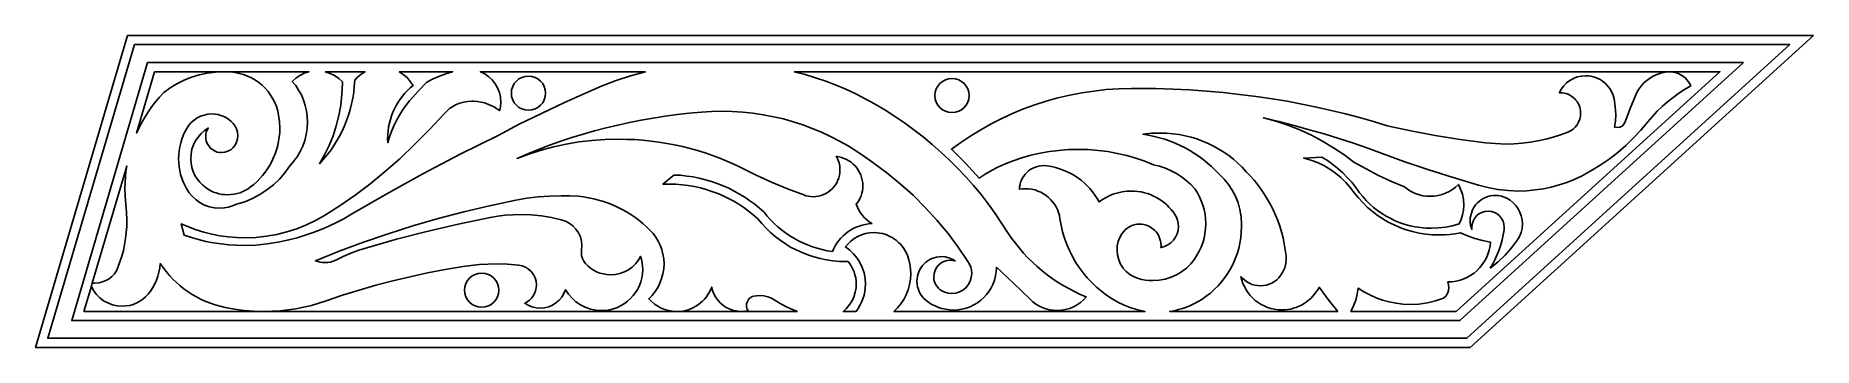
# Model space of a CAD drawing. Header units: metres. Extents: x 0 to 17.1, y 0 to 3.
import ezdxf

# ---------------------------------------------------------------- set-up
doc = ezdxf.new("R2010")
doc.units = ezdxf.units.M

msp = doc.modelspace()

# ---------------------------------------------------------------- linework, layer by layer
at = {"layer": 'ACANTHS.PLT', "color": 7}
for points in [[(17.084, 3.001), (0.884, 3.001), (0, 0), (13.787, 0)], [(13.753, 0.088), (0.117, 0.088), (0.95, 2.913), (16.856, 2.913)], [(16.413, 2.741), (1.077, 2.741), (0.347, 0.259), (13.687, 0.259)], [(1.144, 2.652), (2.626, 2.652), (2.581, 2.638), (2.539, 2.617), (2.501, 2.591), (2.467, 2.56), (2.5, 2.519), (2.528, 2.475), (2.554, 2.429), (2.574, 2.38), (2.591, 2.329), (2.603, 2.277), (2.611, 2.223), (2.613, 2.167), (2.61, 2.107), (2.601, 2.048), (2.587, 1.991), (2.567, 1.936), (2.543, 1.884), (2.513, 1.835), (2.479, 1.789), (2.442, 1.746), (2.395, 1.681), (2.343, 1.62), (2.286, 1.565), (2.223, 1.515), (2.156, 1.471), (2.085, 1.433), (2.01, 1.402), (1.931, 1.377), (1.894, 1.361), (1.854, 1.35), (1.813, 1.342), (1.77, 1.34), (1.719, 1.343), (1.67, 1.354), (1.625, 1.37), (1.582, 1.392), (1.542, 1.419), (1.507, 1.451), (1.476, 1.488), (1.45, 1.528), (1.433, 1.56), (1.418, 1.594), (1.405, 1.629), (1.394, 1.664), (1.386, 1.701), (1.38, 1.738), (1.376, 1.776), (1.375, 1.814), (1.376, 1.854), (1.38, 1.893), (1.386, 1.931), (1.395, 1.968), (1.406, 2.005), (1.42, 2.04), (1.435, 2.074), (1.453, 2.107), (1.473, 2.137), (1.496, 2.164), (1.523, 2.188), (1.552, 2.208), (1.585, 2.224), (1.619, 2.236), (1.656, 2.244), (1.694, 2.246), (1.724, 2.245), (1.753, 2.24), (1.781, 2.232), (1.808, 2.221), (1.834, 2.208), (1.857, 2.192), (1.879, 2.174), (1.899, 2.154), (1.918, 2.129), (1.932, 2.102), (1.94, 2.072), (1.944, 2.04), (1.94, 2.006), (1.931, 1.975), (1.917, 1.947), (1.897, 1.922), (1.875, 1.902), (1.848, 1.887), (1.819, 1.878), (1.787, 1.875), (1.766, 1.876), (1.746, 1.88), (1.727, 1.887), (1.709, 1.897), (1.693, 1.908), (1.679, 1.921), (1.667, 1.936), (1.656, 1.952), (1.647, 1.969), (1.641, 1.988), (1.637, 2.008), (1.635, 2.029), (1.637, 2.051), (1.641, 2.072), (1.648, 2.092), (1.659, 2.111), (1.623, 2.086), (1.59, 2.057), (1.562, 2.024), (1.537, 1.988), (1.518, 1.949), (1.503, 1.907), (1.494, 1.862), (1.491, 1.816), (1.494, 1.773), (1.502, 1.732), (1.514, 1.692), (1.531, 1.655), (1.552, 1.621), (1.577, 1.589), (1.606, 1.56), (1.638, 1.535), (1.661, 1.52), (1.684, 1.507), (1.709, 1.495), (1.735, 1.486), (1.762, 1.479), (1.789, 1.473), (1.818, 1.47), (1.847, 1.469), (1.877, 1.47), (1.907, 1.474), (1.936, 1.48), (1.965, 1.488), (1.992, 1.499), (2.018, 1.512), (2.043, 1.527), (2.067, 1.544), (2.098, 1.569), (2.128, 1.596), (2.156, 1.624), (2.182, 1.654), (2.207, 1.686), (2.23, 1.719), (2.252, 1.753), (2.271, 1.789), (2.288, 1.826), (2.303, 1.863), (2.316, 1.902), (2.327, 1.942), (2.336, 1.983), (2.342, 2.025), (2.346, 2.067), (2.347, 2.11), (2.345, 2.174), (2.336, 2.235), (2.327, 2.277), (2.314, 2.317), (2.299, 2.356), (2.28, 2.393), (2.258, 2.428), (2.234, 2.462), (2.207, 2.493), (2.177, 2.522), (2.146, 2.548), (2.112, 2.572), (2.076, 2.593), (2.038, 2.611), (1.999, 2.625), (1.958, 2.637), (1.916, 2.645), (1.873, 2.65), (1.81, 2.652), (1.729, 2.649), (1.65, 2.639), (1.573, 2.622), (1.499, 2.599), (1.427, 2.571), (1.359, 2.536), (1.293, 2.497), (1.232, 2.452), (1.192, 2.409), (1.154, 2.364), (1.118, 2.318), (1.084, 2.27), (1.052, 2.22), (1.023, 2.169), (0.995, 2.117), (0.97, 2.063)], [(5.862, 2.653), (5.718, 2.614), (5.579, 2.569), (5.444, 2.517), (5.313, 2.459), (5.083, 2.356), (4.861, 2.252), (4.648, 2.147), (4.444, 2.04), (4.08, 1.858), (3.723, 1.671), (3.374, 1.477), (3.031, 1.278), (2.962, 1.239), (2.891, 1.202), (2.819, 1.168), (2.745, 1.136), (2.669, 1.106), (2.592, 1.08), (2.514, 1.056), (2.434, 1.035), (2.331, 1.012), (2.225, 0.996), (2.117, 0.985), (2.007, 0.982), (1.931, 0.984), (1.856, 0.988), (1.782, 0.996), (1.709, 1.007), (1.637, 1.021), (1.566, 1.038), (1.497, 1.057), (1.429, 1.08), (1.4, 1.19), (1.471, 1.159), (1.543, 1.132), (1.618, 1.109), (1.694, 1.09), (1.772, 1.075), (1.851, 1.064), (1.931, 1.058), (2.013, 1.056), (2.117, 1.059), (2.219, 1.07), (2.319, 1.088), (2.416, 1.112), (2.511, 1.142), (2.603, 1.179), (2.691, 1.222), (2.776, 1.27), (2.926, 1.365), (3.071, 1.466), (3.211, 1.572), (3.347, 1.683), (3.499, 1.816), (3.646, 1.955), (3.788, 2.099), (3.925, 2.248), (3.951, 2.274), (3.979, 2.298), (4.01, 2.318), (4.043, 2.336), (4.078, 2.349), (4.115, 2.36), (4.153, 2.366), (4.193, 2.368), (4.213, 2.368), (4.247, 2.365), (4.281, 2.359), (4.314, 2.352), (4.346, 2.341), (4.376, 2.329), (4.406, 2.314), (4.434, 2.297), (4.461, 2.279), (4.469, 2.318), (4.471, 2.358), (4.468, 2.407), (4.457, 2.453), (4.44, 2.497), (4.417, 2.537), (4.388, 2.573), (4.355, 2.605), (4.317, 2.632), (4.275, 2.653)], [(2.784, 2.652), (3.166, 2.652), (3.138, 2.635), (3.112, 2.616), (3.088, 2.594), (3.067, 2.57), (3.063, 2.512), (3.057, 2.455), (3.048, 2.399), (3.037, 2.343), (3.023, 2.289), (3.007, 2.235), (2.989, 2.183), (2.968, 2.131), (2.945, 2.081), (2.92, 2.032), (2.893, 1.984), (2.864, 1.938), (2.833, 1.893), (2.8, 1.849), (2.765, 1.807), (2.728, 1.767), (2.778, 1.853), (2.821, 1.943), (2.859, 2.036), (2.89, 2.132), (2.915, 2.231), (2.933, 2.332), (2.944, 2.436), (2.948, 2.541), (2.948, 2.555), (2.913, 2.588), (2.874, 2.616), (2.831, 2.637)], [(3.493, 2.653), (4.008, 2.653), (3.943, 2.633), (3.88, 2.61), (3.82, 2.583), (3.761, 2.553), (3.675, 2.466), (3.594, 2.374), (3.559, 2.329), (3.526, 2.283), (3.496, 2.234), (3.468, 2.184), (3.443, 2.133), (3.42, 2.079), (3.401, 2.025), (3.384, 1.969), (3.383, 2.006), (3.384, 2.045), (3.387, 2.083), (3.393, 2.121), (3.4, 2.157), (3.41, 2.193), (3.421, 2.228), (3.434, 2.263), (3.449, 2.296), (3.466, 2.328), (3.485, 2.359), (3.505, 2.389), (3.526, 2.418), (3.55, 2.446), (3.574, 2.472), (3.6, 2.497), (3.627, 2.52), (3.601, 2.56), (3.57, 2.596), (3.533, 2.627)], [(4.572, 2.446), (4.575, 2.413), (4.585, 2.382), (4.6, 2.354), (4.62, 2.33), (4.645, 2.31), (4.673, 2.295), (4.704, 2.285), (4.737, 2.282), (4.77, 2.285), (4.801, 2.295), (4.828, 2.31), (4.853, 2.33), (4.873, 2.354), (4.888, 2.382), (4.898, 2.413), (4.901, 2.446), (4.898, 2.479), (4.888, 2.51), (4.873, 2.538), (4.853, 2.563), (4.828, 2.583), (4.801, 2.598), (4.77, 2.608), (4.737, 2.611), (4.704, 2.608), (4.673, 2.598), (4.645, 2.583), (4.62, 2.563), (4.6, 2.538), (4.585, 2.51), (4.575, 2.479)], [(7.291, 2.653), (16.185, 2.653), (13.652, 0.347), (12.64, 0.347), (12.666, 0.4), (12.686, 0.455), (12.701, 0.512), (12.71, 0.571), (12.764, 0.536), (12.821, 0.505), (12.881, 0.478), (12.943, 0.456), (13.007, 0.438), (13.073, 0.425), (13.14, 0.417), (13.209, 0.414), (13.293, 0.418), (13.375, 0.429), (13.453, 0.448), (13.529, 0.475), (13.551, 0.494), (13.567, 0.519), (13.577, 0.547), (13.581, 0.577), (13.578, 0.604), (13.57, 0.63), (13.61, 0.632), (13.65, 0.637), (13.688, 0.647), (13.724, 0.66), (13.759, 0.676), (13.792, 0.695), (13.823, 0.716), (13.852, 0.741), (13.878, 0.768), (13.902, 0.798), (13.923, 0.829), (13.941, 0.863), (13.956, 0.898), (13.968, 0.935), (13.977, 0.973), (13.981, 1.012), (13.905, 1.028), (13.831, 1.048), (13.76, 1.073), (13.691, 1.103), (13.642, 1.094), (13.591, 1.088), (13.54, 1.084), (13.489, 1.083), (13.423, 1.085), (13.358, 1.091), (13.294, 1.101), (13.231, 1.115), (13.171, 1.133), (13.111, 1.154), (13.054, 1.179), (12.998, 1.207), (12.945, 1.238), (12.893, 1.272), (12.844, 1.31), (12.797, 1.35), (12.753, 1.393), (12.711, 1.438), (12.672, 1.486), (12.636, 1.536), (12.592, 1.587), (12.543, 1.634), (12.492, 1.676), (12.436, 1.715), (12.378, 1.749), (12.317, 1.778), (12.253, 1.803), (12.186, 1.822), (12.361, 1.831), (12.414, 1.797), (12.465, 1.761), (12.514, 1.721), (12.561, 1.68), (12.605, 1.635), (12.647, 1.589), (12.687, 1.54), (12.723, 1.489), (12.754, 1.451), (12.787, 1.414), (12.821, 1.38), (12.858, 1.348), (12.896, 1.317), (12.937, 1.289), (12.978, 1.263), (13.022, 1.24), (13.066, 1.219), (13.112, 1.2), (13.16, 1.184), (13.208, 1.171), (13.258, 1.16), (13.309, 1.153), (13.36, 1.148), (13.413, 1.147), (13.482, 1.15), (13.551, 1.158), (13.617, 1.171), (13.681, 1.19), (13.699, 1.231), (13.713, 1.276), (13.721, 1.322), (13.724, 1.37), (13.721, 1.423), (13.711, 1.474), (13.694, 1.523), (13.672, 1.568), (13.645, 1.543), (13.616, 1.52), (13.584, 1.501), (13.55, 1.484), (13.515, 1.471), (13.478, 1.462), (13.44, 1.456), (13.401, 1.454), (13.366, 1.455), (13.332, 1.46), (13.299, 1.467), (13.267, 1.478), (13.237, 1.491), (13.207, 1.507), (13.18, 1.525), (13.154, 1.545), (13.028, 1.598), (12.905, 1.655), (12.785, 1.717), (12.669, 1.784), (12.572, 1.855), (12.472, 1.922), (12.368, 1.984), (12.26, 2.041), (12.149, 2.092), (12.035, 2.137), (11.918, 2.176), (11.798, 2.209), (11.947, 2.173), (12.094, 2.135), (12.239, 2.095), (12.382, 2.054), (12.524, 2.01), (12.664, 1.964), (12.802, 1.917), (12.939, 1.867), (13.159, 1.786), (13.387, 1.709), (13.622, 1.634), (13.864, 1.562), (13.956, 1.538), (14.052, 1.52), (14.15, 1.509), (14.25, 1.505), (14.331, 1.508), (14.411, 1.515), (14.489, 1.527), (14.565, 1.543), (14.64, 1.563), (14.713, 1.588), (14.785, 1.617), (14.854, 1.649), (14.946, 1.699), (15.035, 1.754), (15.12, 1.813), (15.203, 1.876), (15.281, 1.944), (15.356, 2.016), (15.427, 2.091), (15.494, 2.171), (15.537, 2.223), (15.583, 2.272), (15.631, 2.319), (15.682, 2.364), (15.735, 2.406), (15.79, 2.445), (15.846, 2.482), (15.905, 2.516), (15.891, 2.545), (15.872, 2.571), (15.85, 2.594), (15.825, 2.614), (15.797, 2.63), (15.767, 2.641), (15.735, 2.649), (15.701, 2.651), (15.677, 2.65), (15.627, 2.642), (15.58, 2.627), (15.536, 2.606), (15.495, 2.579), (15.458, 2.548), (15.426, 2.512), (15.398, 2.473), (15.376, 2.429), (15.322, 2.3), (15.274, 2.169), (15.262, 2.147), (15.245, 2.13), (15.223, 2.119), (15.198, 2.115), (15.174, 2.118), (15.181, 2.178), (15.184, 2.24), (15.18, 2.317), (15.168, 2.392), (15.162, 2.415), (15.155, 2.438), (15.145, 2.459), (15.133, 2.48), (15.12, 2.499), (15.106, 2.518), (15.09, 2.535), (15.072, 2.55), (15.054, 2.565), (15.034, 2.577), (15.013, 2.588), (14.991, 2.597), (14.968, 2.604), (14.945, 2.61), (14.92, 2.613), (14.896, 2.614), (14.854, 2.611), (14.815, 2.602), (14.778, 2.588), (14.743, 2.569), (14.712, 2.545), (14.685, 2.517), (14.661, 2.486), (14.643, 2.451), (14.65, 2.451), (14.67, 2.45), (14.69, 2.447), (14.709, 2.442), (14.727, 2.436), (14.744, 2.428), (14.76, 2.418), (14.776, 2.406), (14.789, 2.394), (14.802, 2.38), (14.814, 2.365), (14.823, 2.348), (14.832, 2.331), (14.838, 2.313), (14.843, 2.294), (14.846, 2.275), (14.847, 2.254), (14.845, 2.224), (14.838, 2.195), (14.827, 2.168), (14.813, 2.143), (14.795, 2.12), (14.774, 2.101), (14.75, 2.084), (14.724, 2.072), (14.654, 2.046), (14.583, 2.023), (14.511, 2.003), (14.437, 1.987), (14.361, 1.974), (14.285, 1.965), (14.207, 1.959), (14.129, 1.957), (14.03, 1.961), (13.933, 1.97), (13.689, 2.002), (13.45, 2.04), (13.216, 2.084), (12.988, 2.133), (12.856, 2.174), (12.722, 2.212), (12.586, 2.248), (12.449, 2.281), (12.31, 2.312), (12.169, 2.341), (12.027, 2.368), (11.884, 2.392), (11.728, 2.415), (11.57, 2.435), (11.411, 2.453), (11.251, 2.467), (11.09, 2.478), (10.927, 2.486), (10.763, 2.49), (10.599, 2.492), (10.53, 2.492), (10.409, 2.489), (10.289, 2.48), (10.17, 2.467), (10.053, 2.449), (9.938, 2.427), (9.824, 2.4), (9.712, 2.369), (9.602, 2.333), (9.494, 2.294), (9.388, 2.25), (9.284, 2.202), (9.183, 2.151), (9.083, 2.095), (8.986, 2.036), (8.892, 1.973), (8.8, 1.907), (8.937, 1.772), (9.067, 1.63), (9.125, 1.668), (9.185, 1.703), (9.247, 1.735), (9.311, 1.764), (9.393, 1.796), (9.478, 1.824), (9.565, 1.849), (9.653, 1.869), (9.743, 1.885), (9.834, 1.896), (9.926, 1.903), (10.02, 1.906), (10.116, 1.903), (10.211, 1.896), (10.304, 1.884), (10.395, 1.867), (10.485, 1.847), (10.573, 1.821), (10.659, 1.792), (10.743, 1.758), (10.801, 1.743), (10.857, 1.724), (10.911, 1.7), (10.962, 1.672), (11.011, 1.641), (11.057, 1.605), (11.1, 1.567), (11.14, 1.525), (11.164, 1.489), (11.184, 1.45), (11.202, 1.41), (11.217, 1.369), (11.229, 1.326), (11.238, 1.282), (11.243, 1.237), (11.245, 1.191), (11.243, 1.143), (11.237, 1.097), (11.228, 1.052), (11.216, 1.008), (11.2, 0.966), (11.181, 0.925), (11.16, 0.887), (11.136, 0.85), (11.1, 0.805), (11.059, 0.764), (11.013, 0.729), (10.964, 0.699), (10.911, 0.675), (10.855, 0.658), (10.796, 0.647), (10.735, 0.643), (10.7, 0.644), (10.665, 0.648), (10.632, 0.655), (10.599, 0.663), (10.556, 0.679), (10.516, 0.702), (10.481, 0.73), (10.451, 0.764), (10.426, 0.802), (10.408, 0.844), (10.396, 0.889), (10.392, 0.937), (10.395, 0.979), (10.404, 1.02), (10.419, 1.058), (10.438, 1.093), (10.453, 1.113), (10.47, 1.131), (10.49, 1.147), (10.511, 1.161), (10.534, 1.172), (10.558, 1.18), (10.583, 1.185), (10.61, 1.186), (10.631, 1.185), (10.651, 1.182), (10.671, 1.177), (10.69, 1.17), (10.708, 1.161), (10.724, 1.151), (10.74, 1.139), (10.755, 1.126), (10.768, 1.112), (10.78, 1.096), (10.79, 1.079), (10.798, 1.061), (10.805, 1.042), (10.81, 1.023), (10.813, 1.002), (10.815, 0.982), (10.813, 0.961), (10.848, 0.97), (10.881, 0.986), (10.91, 1.006), (10.934, 1.031), (10.955, 1.06), (10.97, 1.092), (10.979, 1.127), (10.983, 1.164), (10.981, 1.196), (10.974, 1.225), (10.963, 1.253), (10.949, 1.279), (10.931, 1.304), (10.912, 1.328), (10.891, 1.35), (10.87, 1.372), (10.847, 1.392), (10.822, 1.41), (10.797, 1.428), (10.77, 1.443), (10.743, 1.457), (10.715, 1.47), (10.685, 1.48), (10.655, 1.489), (10.624, 1.496), (10.593, 1.501), (10.561, 1.504), (10.528, 1.505), (10.485, 1.503), (10.443, 1.498), (10.402, 1.489), (10.362, 1.477), (10.324, 1.462), (10.287, 1.444), (10.252, 1.423), (10.219, 1.4), (10.2, 1.434), (10.178, 1.466), (10.155, 1.498), (10.13, 1.528), (10.104, 1.556), (10.075, 1.583), (10.046, 1.608), (10.014, 1.631), (9.982, 1.653), (9.948, 1.673), (9.913, 1.69), (9.876, 1.706), (9.839, 1.72), (9.801, 1.731), (9.761, 1.74), (9.721, 1.747), (9.688, 1.75), (9.664, 1.748), (9.642, 1.745), (9.619, 1.739), (9.598, 1.732), (9.578, 1.722), (9.559, 1.711), (9.541, 1.698), (9.524, 1.683), (9.509, 1.667), (9.496, 1.649), (9.484, 1.631), (9.474, 1.611), (9.466, 1.59), (9.46, 1.568), (9.456, 1.545), (9.454, 1.522), (9.483, 1.526), (9.512, 1.527), (9.543, 1.526), (9.574, 1.522), (9.604, 1.515), (9.632, 1.505), (9.66, 1.493), (9.686, 1.479), (9.71, 1.463), (9.733, 1.444), (9.754, 1.424), (9.773, 1.402), (9.791, 1.378), (9.806, 1.353), (9.819, 1.326), (9.83, 1.298), (9.838, 1.269), (9.843, 1.239), (9.854, 1.175), (9.869, 1.112), (9.887, 1.05), (9.909, 0.99), (9.934, 0.932), (9.963, 0.875), (9.994, 0.821), (10.029, 0.768), (10.066, 0.718), (10.106, 0.67), (10.149, 0.624), (10.194, 0.581), (10.242, 0.541), (10.292, 0.503), (10.344, 0.468), (10.399, 0.436), (10.46, 0.406), (10.524, 0.38), (10.591, 0.361), (10.661, 0.347), (8.248, 0.347), (8.284, 0.382), (8.315, 0.421), (8.343, 0.463), (8.366, 0.508), (8.385, 0.555), (8.399, 0.605), (8.407, 0.657), (8.41, 0.71), (8.408, 0.756), (8.402, 0.8), (8.392, 0.843), (8.378, 0.884), (8.368, 0.908), (8.356, 0.931), (8.343, 0.952), (8.328, 0.973), (8.311, 0.993), (8.293, 1.011), (8.274, 1.028), (8.254, 1.043), (8.232, 1.057), (8.21, 1.069), (8.186, 1.08), (8.162, 1.089), (8.137, 1.096), (8.111, 1.101), (8.084, 1.104), (8.057, 1.105), (8.015, 1.102), (7.975, 1.095), (7.937, 1.083), (7.901, 1.067), (7.867, 1.048), (7.835, 1.024), (7.807, 0.997), (7.782, 0.967), (7.824, 0.936), (7.861, 0.9), (7.894, 0.86), (7.922, 0.816), (7.944, 0.768), (7.961, 0.718), (7.971, 0.665), (7.974, 0.61), (7.973, 0.573), (7.968, 0.537), (7.961, 0.502), (7.951, 0.469), (7.938, 0.436), (7.922, 0.405), (7.904, 0.375), (7.884, 0.347), (7.761, 0.347), (7.788, 0.372), (7.813, 0.4), (7.834, 0.43), (7.852, 0.462), (7.867, 0.497), (7.877, 0.533), (7.884, 0.571), (7.886, 0.61), (7.885, 0.641), (7.881, 0.67), (7.874, 0.699), (7.865, 0.727), (7.854, 0.754), (7.841, 0.78), (7.825, 0.804), (7.808, 0.827), (7.788, 0.827), (7.724, 0.828), (7.662, 0.834), (7.6, 0.843), (7.539, 0.856), (7.479, 0.871), (7.421, 0.891), (7.365, 0.913), (7.31, 0.938), (7.256, 0.966), (7.205, 0.997), (7.155, 1.031), (7.108, 1.067), (7.062, 1.106), (7.019, 1.148), (6.978, 1.191), (6.939, 1.237), (6.897, 1.275), (6.852, 1.311), (6.807, 1.345), (6.759, 1.377), (6.71, 1.407), (6.66, 1.434), (6.608, 1.459), (6.555, 1.482), (6.5, 1.502), (6.445, 1.52), (6.388, 1.536), (6.331, 1.548), (6.272, 1.558), (6.213, 1.565), (6.152, 1.57), (6.091, 1.571), (6.028, 1.57), (6.134, 1.659), (6.196, 1.656), (6.258, 1.649), (6.319, 1.64), (6.378, 1.629), (6.437, 1.614), (6.495, 1.597), (6.551, 1.578), (6.607, 1.556), (6.661, 1.532), (6.714, 1.505), (6.765, 1.476), (6.815, 1.445), (6.864, 1.412), (6.911, 1.377), (6.956, 1.34), (7, 1.301), (7.03, 1.264), (7.063, 1.228), (7.096, 1.194), (7.132, 1.162), (7.169, 1.131), (7.207, 1.102), (7.247, 1.075), (7.288, 1.05), (7.331, 1.027), (7.374, 1.006), (7.419, 0.986), (7.465, 0.969), (7.512, 0.954), (7.559, 0.942), (7.608, 0.931), (7.657, 0.923), (7.67, 0.951), (7.684, 0.978), (7.701, 1.004), (7.718, 1.028), (7.738, 1.051), (7.759, 1.073), (7.782, 1.093), (7.806, 1.112), (7.831, 1.128), (7.857, 1.144), (7.885, 1.157), (7.914, 1.168), (7.943, 1.177), (7.974, 1.184), (8.005, 1.189), (8.037, 1.192), (8.011, 1.209), (7.987, 1.228), (7.965, 1.248), (7.945, 1.271), (7.927, 1.296), (7.912, 1.322), (7.898, 1.35), (7.887, 1.379), (7.901, 1.398), (7.913, 1.417), (7.924, 1.438), (7.933, 1.46), (7.94, 1.483), (7.945, 1.507), (7.948, 1.531), (7.949, 1.556), (7.948, 1.583), (7.944, 1.609), (7.938, 1.635), (7.929, 1.66), (7.919, 1.683), (7.906, 1.706), (7.891, 1.727), (7.875, 1.746), (7.857, 1.764), (7.837, 1.781), (7.816, 1.796), (7.794, 1.809), (7.77, 1.819), (7.746, 1.828), (7.72, 1.834), (7.694, 1.839), (7.709, 1.809), (7.721, 1.776), (7.728, 1.743), (7.73, 1.708), (7.729, 1.681), (7.725, 1.656), (7.718, 1.631), (7.71, 1.608), (7.699, 1.585), (7.686, 1.564), (7.671, 1.544), (7.655, 1.526), (7.636, 1.509), (7.617, 1.494), (7.595, 1.481), (7.573, 1.471), (7.549, 1.462), (7.525, 1.456), (7.499, 1.452), (7.473, 1.45), (7.449, 1.451), (7.426, 1.454), (7.403, 1.46), (7.381, 1.467), (7.225, 1.527), (7.072, 1.591), (6.923, 1.659), (6.777, 1.73), (6.711, 1.762), (6.643, 1.792), (6.574, 1.82), (6.504, 1.847), (6.433, 1.871), (6.362, 1.894), (6.289, 1.914), (6.216, 1.933), (6.141, 1.949), (6.066, 1.963), (5.99, 1.976), (5.914, 1.986), (5.837, 1.993), (5.759, 1.999), (5.681, 2.002), (5.602, 2.004), (5.473, 2.001), (5.346, 1.992), (5.221, 1.977), (5.098, 1.956), (4.977, 1.93), (4.858, 1.898), (4.741, 1.861), (4.627, 1.819), (4.73, 1.863), (4.834, 1.905), (4.94, 1.945), (5.046, 1.983), (5.154, 2.019), (5.262, 2.052), (5.372, 2.084), (5.482, 2.113), (5.594, 2.14), (5.706, 2.165), (5.819, 2.187), (5.934, 2.207), (6.049, 2.225), (6.165, 2.241), (6.282, 2.254), (6.399, 2.264), (6.494, 2.27), (6.592, 2.272), (6.694, 2.27), (6.795, 2.264), (6.894, 2.253), (6.993, 2.238), (7.09, 2.22), (7.186, 2.198), (7.28, 2.171), (7.373, 2.141), (7.464, 2.108), (7.553, 2.071), (7.64, 2.03), (7.726, 1.986), (7.809, 1.939), (7.89, 1.888), (7.969, 1.835), (8.046, 1.778), (8.18, 1.68), (8.309, 1.575), (8.432, 1.464), (8.55, 1.347), (8.662, 1.225), (8.768, 1.097), (8.867, 0.964), (8.96, 0.826), (8.975, 0.8), (8.987, 0.773), (8.994, 0.744), (8.996, 0.712), (8.992, 0.673), (8.981, 0.637), (8.963, 0.604), (8.939, 0.575), (8.911, 0.552), (8.878, 0.534), (8.842, 0.523), (8.803, 0.519), (8.768, 0.522), (8.736, 0.531), (8.714, 0.541), (8.694, 0.554), (8.676, 0.57), (8.661, 0.589), (8.648, 0.609), (8.639, 0.631), (8.633, 0.655), (8.631, 0.68), (8.634, 0.712), (8.644, 0.742), (8.658, 0.769), (8.678, 0.793), (8.702, 0.813), (8.729, 0.827), (8.759, 0.837), (8.792, 0.84), (8.815, 0.838), (8.838, 0.833), (8.808, 0.85), (8.776, 0.863), (8.742, 0.871), (8.706, 0.874), (8.682, 0.873), (8.658, 0.869), (8.635, 0.863), (8.614, 0.855), (8.593, 0.845), (8.573, 0.833), (8.555, 0.82), (8.538, 0.804), (8.523, 0.787), (8.51, 0.769), (8.498, 0.75), (8.488, 0.729), (8.48, 0.707), (8.474, 0.685), (8.471, 0.661), (8.469, 0.637), (8.471, 0.61), (8.475, 0.584), (8.483, 0.559), (8.492, 0.535), (8.505, 0.512), (8.519, 0.491), (8.536, 0.472), (8.555, 0.455), (8.583, 0.434), (8.612, 0.415), (8.644, 0.399), (8.676, 0.385), (8.71, 0.374), (8.746, 0.367), (8.782, 0.362), (8.819, 0.36), (8.861, 0.362), (8.902, 0.369), (8.942, 0.379), (8.98, 0.392), (9.016, 0.41), (9.05, 0.43), (9.082, 0.454), (9.111, 0.481), (9.138, 0.51), (9.162, 0.541), (9.183, 0.575), (9.201, 0.611), (9.215, 0.649), (9.225, 0.689), (9.231, 0.729), (9.234, 0.772), (9.398, 0.62), (9.558, 0.464), (9.584, 0.44), (9.612, 0.418), (9.642, 0.4), (9.674, 0.385), (9.708, 0.372), (9.743, 0.363), (9.779, 0.358), (9.817, 0.356), (9.858, 0.358), (9.898, 0.365), (9.937, 0.376), (9.973, 0.391), (10.008, 0.41), (10.04, 0.432), (10.07, 0.457), (10.096, 0.486), (10.039, 0.51), (9.983, 0.537), (9.928, 0.566), (9.874, 0.597), (9.821, 0.629), (9.77, 0.664), (9.72, 0.7), (9.672, 0.738), (9.625, 0.778), (9.58, 0.82), (9.536, 0.863), (9.494, 0.908), (9.454, 0.954), (9.416, 1.002), (9.379, 1.051), (9.344, 1.102), (9.283, 1.197), (9.22, 1.29), (9.154, 1.381), (9.085, 1.47), (9.013, 1.557), (8.939, 1.641), (8.862, 1.723), (8.782, 1.803), (8.7, 1.88), (8.616, 1.954), (8.529, 2.026), (8.44, 2.095), (8.349, 2.161), (8.255, 2.225), (8.16, 2.286), (8.062, 2.344), (7.973, 2.393), (7.881, 2.44), (7.787, 2.484), (7.692, 2.524), (7.594, 2.561), (7.495, 2.595), (7.394, 2.626)], [(8.642, 2.423), (8.645, 2.39), (8.655, 2.359), (8.67, 2.331), (8.69, 2.307), (8.715, 2.287), (8.743, 2.272), (8.774, 2.262), (8.807, 2.259), (8.84, 2.262), (8.871, 2.272), (8.898, 2.287), (8.923, 2.307), (8.943, 2.331), (8.958, 2.359), (8.968, 2.39), (8.971, 2.423), (8.968, 2.456), (8.958, 2.487), (8.943, 2.515), (8.923, 2.54), (8.898, 2.56), (8.871, 2.575), (8.84, 2.585), (8.807, 2.588), (8.774, 2.585), (8.743, 2.575), (8.715, 2.56), (8.69, 2.54), (8.67, 2.515), (8.655, 2.487), (8.645, 2.456)], [(12.513, 0.347), (10.899, 0.347), (10.941, 0.354), (10.982, 0.364), (11.022, 0.375), (11.061, 0.389), (11.099, 0.405), (11.137, 0.422), (11.173, 0.441), (11.207, 0.463), (11.249, 0.492), (11.289, 0.523), (11.327, 0.557), (11.363, 0.593), (11.397, 0.632), (11.428, 0.672), (11.457, 0.714), (11.483, 0.758), (11.507, 0.804), (11.528, 0.852), (11.546, 0.9), (11.561, 0.951), (11.572, 1.002), (11.581, 1.055), (11.586, 1.109), (11.588, 1.163), (11.588, 1.182), (11.588, 1.187), (11.584, 1.258), (11.573, 1.326), (11.555, 1.391), (11.53, 1.454), (11.499, 1.513), (11.463, 1.568), (11.421, 1.619), (11.373, 1.666), (11.338, 1.704), (11.301, 1.74), (11.262, 1.774), (11.221, 1.807), (11.18, 1.838), (11.137, 1.867), (11.092, 1.895), (11.047, 1.92), (11, 1.944), (10.952, 1.966), (10.902, 1.985), (10.852, 2.003), (10.801, 2.018), (10.749, 2.031), (10.696, 2.042), (10.642, 2.051), (10.723, 2.06), (10.807, 2.063), (10.868, 2.061), (10.929, 2.056), (10.988, 2.048), (11.046, 2.037), (11.104, 2.023), (11.16, 2.006), (11.214, 1.986), (11.267, 1.963), (11.319, 1.937), (11.369, 1.909), (11.418, 1.879), (11.465, 1.846), (11.51, 1.81), (11.553, 1.773), (11.594, 1.733), (11.633, 1.691), (11.672, 1.651), (11.709, 1.608), (11.744, 1.565), (11.778, 1.519), (11.809, 1.473), (11.839, 1.425), (11.867, 1.375), (11.892, 1.325), (11.916, 1.273), (11.937, 1.22), (11.956, 1.166), (11.973, 1.111), (11.987, 1.054), (11.999, 0.997), (12.009, 0.939), (12.016, 0.88), (12.017, 0.853), (12.013, 0.809), (12.003, 0.766), (11.986, 0.727), (11.964, 0.691), (11.946, 0.67), (11.927, 0.651), (11.904, 0.634), (11.88, 0.62), (11.855, 0.609), (11.828, 0.6), (11.799, 0.595), (11.77, 0.593), (11.742, 0.595), (11.715, 0.6), (11.689, 0.607), (11.664, 0.618), (11.641, 0.631), (11.62, 0.646), (11.6, 0.663), (11.582, 0.682), (11.591, 0.649), (11.602, 0.616), (11.616, 0.585), (11.632, 0.555), (11.651, 0.527), (11.672, 0.5), (11.695, 0.476), (11.72, 0.453), (11.747, 0.433), (11.776, 0.414), (11.806, 0.399), (11.838, 0.386), (11.871, 0.375), (11.905, 0.368), (11.94, 0.363), (11.976, 0.361), (12.005, 0.362), (12.034, 0.365), (12.062, 0.37), (12.089, 0.377), (12.115, 0.386), (12.141, 0.396), (12.165, 0.408), (12.189, 0.422), (12.211, 0.437), (12.233, 0.454), (12.253, 0.472), (12.272, 0.491), (12.29, 0.512), (12.306, 0.534), (12.321, 0.556), (12.334, 0.58), (12.421, 0.462)], [(7.322, 0.347), (7.264, 0.369), (7.208, 0.394), (7.155, 0.423), (7.104, 0.456), (7.071, 0.474), (7.036, 0.488), (6.999, 0.497), (6.959, 0.5), (6.93, 0.498), (6.902, 0.493), (6.887, 0.489), (6.874, 0.482), (6.862, 0.473), (6.852, 0.462), (6.843, 0.45), (6.837, 0.436), (6.833, 0.421), (6.832, 0.405), (6.833, 0.391), (6.836, 0.377), (6.841, 0.365), (6.847, 0.354), (6.815, 0.348), (6.782, 0.346), (6.756, 0.347), (6.731, 0.351), (6.706, 0.356), (6.682, 0.364), (6.659, 0.374), (6.637, 0.385), (6.616, 0.398), (6.597, 0.413), (6.578, 0.43), (6.562, 0.448), (6.546, 0.467), (6.533, 0.488), (6.521, 0.51), (6.511, 0.533), (6.503, 0.557), (6.497, 0.581), (6.487, 0.556), (6.475, 0.532), (6.461, 0.509), (6.446, 0.487), (6.429, 0.466), (6.41, 0.446), (6.39, 0.429), (6.369, 0.412), (6.346, 0.397), (6.323, 0.384), (6.298, 0.373), (6.272, 0.363), (6.246, 0.356), (6.219, 0.35), (6.191, 0.347), (6.162, 0.346), (6.122, 0.348), (6.084, 0.355), (6.047, 0.365), (6.011, 0.379), (5.978, 0.397), (5.947, 0.417), (5.919, 0.441), (5.892, 0.468), (5.925, 0.501), (5.953, 0.537), (5.978, 0.576), (5.999, 0.618), (6.016, 0.662), (6.029, 0.708), (6.036, 0.755), (6.039, 0.805), (6.036, 0.852), (6.029, 0.897), (6.018, 0.941), (6.003, 0.983), (5.984, 1.023), (5.961, 1.061), (5.934, 1.096), (5.904, 1.129), (5.87, 1.162), (5.834, 1.194), (5.797, 1.224), (5.759, 1.252), (5.719, 1.279), (5.678, 1.304), (5.636, 1.328), (5.593, 1.35), (5.549, 1.369), (5.504, 1.387), (5.458, 1.404), (5.411, 1.418), (5.363, 1.43), (5.314, 1.44), (5.265, 1.448), (5.215, 1.454), (5.134, 1.458), (5.051, 1.459), (4.939, 1.457), (4.829, 1.448), (4.72, 1.435), (4.614, 1.416), (4.362, 1.363), (4.114, 1.304), (3.868, 1.24), (3.626, 1.169), (3.387, 1.094), (3.152, 1.013), (2.919, 0.926), (2.69, 0.834), (2.712, 0.826), (2.734, 0.821), (2.757, 0.817), (2.78, 0.816), (2.808, 0.817), (2.835, 0.822), (2.86, 0.83), (2.884, 0.841), (2.955, 0.876), (3.029, 0.907), (3.105, 0.935), (3.183, 0.96), (3.468, 1.042), (3.761, 1.117), (4.062, 1.187), (4.37, 1.25), (4.441, 1.263), (4.514, 1.272), (4.588, 1.277), (4.663, 1.279), (4.763, 1.276), (4.861, 1.266), (4.957, 1.25), (5.05, 1.228), (5.091, 1.215), (5.129, 1.195), (5.163, 1.169), (5.193, 1.139), (5.217, 1.103), (5.235, 1.064), (5.246, 1.022), (5.25, 0.977), (5.247, 0.938), (5.245, 0.914), (5.247, 0.884), (5.255, 0.857), (5.268, 0.831), (5.284, 0.809), (5.307, 0.785), (5.333, 0.764), (5.361, 0.745), (5.391, 0.729), (5.422, 0.716), (5.456, 0.707), (5.49, 0.701), (5.526, 0.699), (5.572, 0.702), (5.616, 0.712), (5.658, 0.727), (5.697, 0.748), (5.732, 0.774), (5.764, 0.804), (5.791, 0.838), (5.813, 0.876), (5.822, 0.846), (5.829, 0.815), (5.833, 0.783), (5.834, 0.751), (5.832, 0.71), (5.826, 0.671), (5.816, 0.633), (5.803, 0.597), (5.786, 0.562), (5.766, 0.529), (5.743, 0.499), (5.718, 0.471), (5.689, 0.445), (5.659, 0.422), (5.626, 0.403), (5.591, 0.386), (5.555, 0.373), (5.517, 0.363), (5.478, 0.357), (5.437, 0.355), (5.383, 0.358), (5.331, 0.369), (5.281, 0.387), (5.235, 0.41), (5.193, 0.439), (5.155, 0.473), (5.121, 0.512), (5.093, 0.555), (5.077, 0.518), (5.056, 0.484), (5.031, 0.454), (5.001, 0.429), (4.967, 0.408), (4.931, 0.392), (4.891, 0.382), (4.85, 0.379), (4.809, 0.382), (4.77, 0.392), (4.734, 0.406), (4.701, 0.426), (4.725, 0.439), (4.746, 0.456), (4.766, 0.475), (4.782, 0.496), (4.795, 0.52), (4.805, 0.545), (4.811, 0.573), (4.813, 0.601), (4.81, 0.637), (4.8, 0.671), (4.784, 0.703), (4.763, 0.73), (4.738, 0.754), (4.708, 0.772), (4.676, 0.786), (4.641, 0.793), (4.536, 0.801), (4.428, 0.804), (4.346, 0.802), (4.266, 0.797), (4.186, 0.789), (4.108, 0.778), (3.937, 0.75), (3.767, 0.717), (3.6, 0.681), (3.434, 0.642), (3.27, 0.599), (3.109, 0.552), (2.95, 0.502), (2.793, 0.448), (2.722, 0.425), (2.65, 0.405), (2.576, 0.387), (2.501, 0.373), (2.426, 0.362), (2.349, 0.354), (2.271, 0.349), (2.192, 0.347), (2.097, 0.35), (2.003, 0.357), (1.912, 0.368), (1.822, 0.385), (1.774, 0.396), (1.727, 0.409), (1.68, 0.425), (1.635, 0.443), (1.591, 0.463), (1.548, 0.486), (1.506, 0.51), (1.465, 0.536), (1.426, 0.564), (1.389, 0.594), (1.353, 0.625), (1.318, 0.658), (1.286, 0.693), (1.254, 0.73), (1.225, 0.768), (1.198, 0.807), (1.193, 0.765), (1.186, 0.725), (1.176, 0.685), (1.162, 0.648), (1.146, 0.611), (1.127, 0.576), (1.105, 0.543), (1.081, 0.512), (1.057, 0.487), (1.031, 0.464), (1.003, 0.445), (0.972, 0.428), (0.939, 0.415), (0.905, 0.405), (0.869, 0.399), (0.832, 0.397), (0.784, 0.4), (0.738, 0.411), (0.694, 0.428), (0.654, 0.45), (0.618, 0.478), (0.586, 0.511), (0.558, 0.548), (0.536, 0.589), (0.545, 0.62), (0.876, 1.745), (0.869, 1.693), (0.863, 1.64), (0.86, 1.587), (0.859, 1.533), (0.861, 1.454), (0.869, 1.376), (0.875, 1.301), (0.877, 1.225), (0.876, 1.165), (0.872, 1.106), (0.865, 1.047), (0.856, 0.99), (0.844, 0.933), (0.829, 0.877), (0.811, 0.823), (0.792, 0.769), (0.777, 0.738), (0.757, 0.709), (0.733, 0.683), (0.706, 0.661), (0.676, 0.643), (0.643, 0.63), (0.607, 0.622), (0.571, 0.619), (0.545, 0.62), (0.536, 0.589), (0.465, 0.347)], [(13.979, 0.764), (14.053, 0.823), (14.121, 0.887), (14.184, 0.958), (14.24, 1.034), (14.26, 1.068), (14.275, 1.106), (14.284, 1.146), (14.288, 1.189), (14.285, 1.228), (14.277, 1.266), (14.264, 1.301), (14.246, 1.334), (14.224, 1.365), (14.199, 1.392), (14.17, 1.416), (14.138, 1.435), (14.112, 1.447), (14.085, 1.455), (14.056, 1.461), (14.027, 1.462), (14.002, 1.461), (13.978, 1.458), (13.955, 1.452), (13.933, 1.444), (13.912, 1.433), (13.892, 1.421), (13.874, 1.408), (13.857, 1.392), (13.841, 1.375), (13.827, 1.356), (13.815, 1.336), (13.805, 1.315), (13.797, 1.293), (13.791, 1.27), (13.787, 1.246), (13.786, 1.222), (13.787, 1.199), (13.79, 1.177), (13.795, 1.156), (13.803, 1.135), (13.801, 1.155), (13.805, 1.186), (13.814, 1.215), (13.828, 1.242), (13.847, 1.265), (13.87, 1.284), (13.897, 1.298), (13.926, 1.308), (13.958, 1.311), (13.989, 1.308), (14.018, 1.298), (14.044, 1.284), (14.067, 1.265), (14.086, 1.242), (14.101, 1.215), (14.11, 1.186), (14.113, 1.155), (14.112, 1.133), (14.103, 1.083), (14.093, 1.034), (14.079, 0.986), (14.064, 0.94), (14.046, 0.894), (14.025, 0.849), (14.003, 0.806)], [(4.122, 0.551), (4.125, 0.518), (4.135, 0.487), (4.15, 0.459), (4.17, 0.435), (4.195, 0.415), (4.223, 0.4), (4.254, 0.39), (4.287, 0.387), (4.32, 0.39), (4.351, 0.4), (4.378, 0.415), (4.403, 0.435), (4.423, 0.459), (4.438, 0.487), (4.448, 0.518), (4.451, 0.551), (4.448, 0.584), (4.438, 0.615), (4.423, 0.643), (4.403, 0.668), (4.378, 0.688), (4.351, 0.703), (4.32, 0.713), (4.287, 0.716), (4.254, 0.713), (4.223, 0.703), (4.195, 0.688), (4.17, 0.668), (4.15, 0.643), (4.135, 0.615), (4.125, 0.584)]]:
    msp.add_lwpolyline(points, close=True, dxfattribs=at)

doc.saveas('drawing.dxf')
